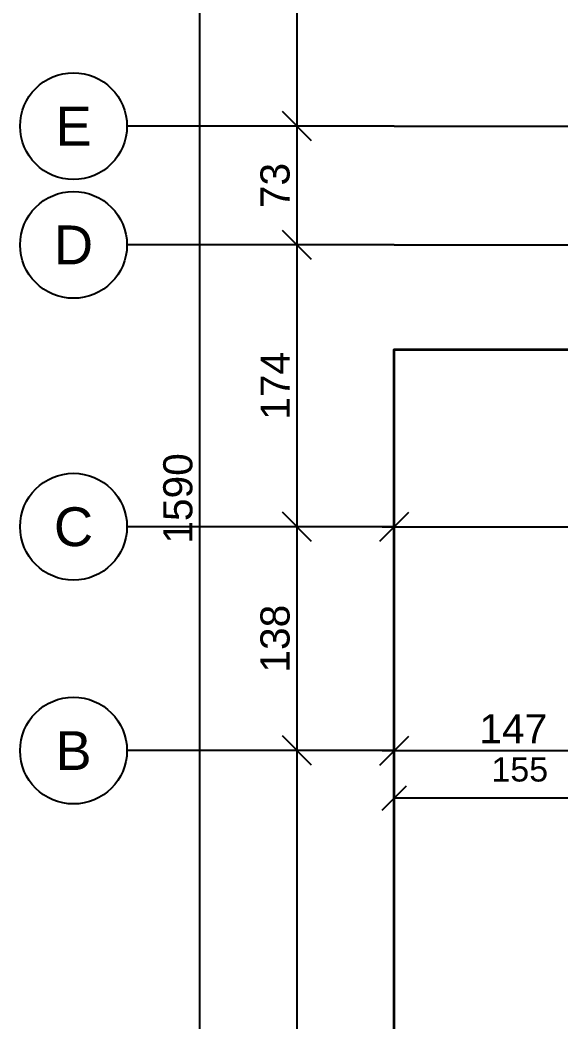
# Model space of a CAD drawing. Header units: millimetres. Extents: x -231 to 4719, y -2977 to 4533.
# Drawn here: x 2688 to 3022, y 449 to 1068 of the extents above; entities that cross this region are included whole.
import ezdxf
from ezdxf.enums import TextEntityAlignment as Align

# ---------------------------------------------------------------- set-up
doc = ezdxf.new("R2010")
doc.units = ezdxf.units.MM
for name, color, linetype in [('FW_AXIS', 7, 'Continuous'), ('FW_DIM', 7, 'Continuous'), ('REB_BOT_MESH_Y_RANGE', 5, 'Continuous')]:
    doc.layers.add(name, color=color, linetype=linetype)
doc.layers.add('SLAB', color=3, linetype='Continuous', lineweight=35)
doc.styles.add('REBAR_TXT', font='arial.ttf')
doc.styles.get("Standard").update_dxf_attribs({"font": 'arial.ttf'})
doc.dimstyles.new('FW_DIM', dxfattribs={"dimtxt": 18, "dimasz": 9, "dimexe": 7.5, "dimexo": 4.5, "dimgap": 4.5, "dimtad": 1, "dimdec": 0, "dimtxsty": 'Standard', "dimtsz": 9, "dimcen": 2.5, "dimdle": 7.5, "dimclrd": 256, "dimclre": 256, "dimclrt": 7, "dimazin": 3, "dimtfac": 1, "dimtmove": 2, "dimatfit": 3})
doc.dimstyles.new('REBAR RANGE', dxfattribs={"dimtxt": 15, "dimasz": 2.5, "dimexe": 0, "dimexo": 0, "dimgap": 10, "dimtad": 1, "dimdec": 0, "dimtxsty": 'Standard', "dimtsz": 7.5, "dimcen": 2.5, "dimse1": 1, "dimse2": 1, "dimclrd": 6, "dimclre": 6, "dimclrt": 7, "dimazin": 3, "dimtfac": 1, "dimtmove": 2, "dimatfit": 3, "dimlwd": 25})

# ---------------------------------------------------------------- blocks, each defined once
blk = doc.blocks.new('_OBLIQUE')
at = {"color": 0, "linetype": 'BYBLOCK'}
blk.add_line((-0.5, -0.5), (0.5, 0.5), dxfattribs=at)
blk = doc.blocks.new('*D497')
at = {"color": 6, "lineweight": 25}
blk.add_line((2919.04, 587.25), (3074.04, 587.25), dxfattribs=at)
at = {"layer": 'Defpoints'}
for p in [(2919.04, 587.25), (2919.04, 587.25), (3074.04, 587.25)]:
    blk.add_point(p, dxfattribs=at)
at = {"layer": 'REB_BOT_MESH_Y_RANGE', "color": 6, "xscale": 15, "yscale": 15}
for p in [(2919.04, 587.25), (3074.04, 587.25)]:
    blk.add_blockref('_OBLIQUE', p, dxfattribs=at)
at = {"layer": 'REB_BOT_MESH_Y_RANGE', "color": 7, "insert": (2996.54, 604.75), "char_height": 15, "attachment_point": 5}
blk.add_mtext('155', dxfattribs=at)
blk = doc.blocks.new('*D498')
at = {"color": 6, "lineweight": 25}
blk.add_line((2919.04, 587.25), (3074.04, 587.25), dxfattribs=at)
at = {"layer": 'Defpoints'}
for p in [(2919.04, 587.25), (2919.04, 587.25), (3074.04, 587.25)]:
    blk.add_point(p, dxfattribs=at)
at = {"layer": 'REB_BOT_MESH_Y_RANGE', "color": 6, "xscale": 15, "yscale": 15}
for p in [(2919.04, 587.25), (3074.04, 587.25)]:
    blk.add_blockref('_OBLIQUE', p, dxfattribs=at)
at = {"layer": 'REB_BOT_MESH_Y_RANGE', "color": 7, "insert": (2996.54, 604.75), "char_height": 15, "attachment_point": 5}
blk.add_mtext('155', dxfattribs=at)
blk = doc.blocks.new('*D547')
for p, q in [((2919.04, 620.98), (2919.04, 623.98)), ((3066.04, 620.98), (3066.04, 623.98)), ((2911.54, 616.48), (3073.54, 616.48))]:
    blk.add_line(p, q)
at = {"layer": 'Defpoints'}
for p in [(2919.04, 616.48), (2919.04, 616.48), (3066.04, 616.48)]:
    blk.add_point(p, dxfattribs=at)
at = {"layer": 'FW_DIM', "xscale": 18, "yscale": 18}
for p in [(2919.04, 616.48), (3066.04, 616.48)]:
    blk.add_blockref('_OBLIQUE', p, dxfattribs=at)
at = {"layer": 'FW_DIM', "color": 7, "insert": (2992.54, 629.98), "char_height": 18, "attachment_point": 5}
blk.add_mtext('147', dxfattribs=at)
blk = doc.blocks.new('*D555')
for p, q in [((2919.04, 759.33), (2919.04, 762.33)), ((3507.05, 759.33), (3507.05, 762.33)), ((2911.54, 754.83), (3514.55, 754.83))]:
    blk.add_line(p, q)
at = {"layer": 'Defpoints'}
for p in [(2919.04, 754.83), (2919.04, 754.83), (3507.05, 754.83)]:
    blk.add_point(p, dxfattribs=at)
at = {"layer": 'FW_DIM', "xscale": 18, "yscale": 18}
for p in [(2919.04, 754.83), (3507.05, 754.83)]:
    blk.add_blockref('_OBLIQUE', p, dxfattribs=at)
at = {"layer": 'FW_DIM', "color": 7, "insert": (3213.05, 768.33), "char_height": 18, "attachment_point": 5}
blk.add_mtext('588', dxfattribs=at)
blk = doc.blocks.new('*D631')
for p, q in [((2859.04, -7.2), (2859.04, 624)), ((2914.54, 616.5), (2851.54, 616.5)), ((2914.54, 0.3), (2851.54, 0.3))]:
    blk.add_line(p, q)
at = {"layer": 'Defpoints'}
for p in [(2919.04, 616.5), (2859.04, 0.3), (2919.04, 0.3)]:
    blk.add_point(p, dxfattribs=at)
at = {"layer": 'FW_DIM', "xscale": 18, "yscale": 18, "rotation": 90}
for p in [(2859.04, 616.5), (2859.04, 0.3)]:
    blk.add_blockref('_OBLIQUE', p, dxfattribs=at)
at = {"layer": 'FW_DIM', "color": 7, "insert": (2845.54, 308.4), "char_height": 18, "attachment_point": 5, "rotation": 90}
blk.add_mtext('616', dxfattribs=at)
blk = doc.blocks.new('*D632')
for p, q in [((2859.04, 609), (2859.04, 762.3)), ((2914.54, 754.8), (2851.54, 754.8)), ((2914.54, 616.5), (2851.54, 616.5))]:
    blk.add_line(p, q)
at = {"layer": 'Defpoints'}
for p in [(2919.04, 754.8), (2859.04, 616.5), (2919.04, 616.5)]:
    blk.add_point(p, dxfattribs=at)
at = {"layer": 'FW_DIM', "xscale": 18, "yscale": 18, "rotation": 90}
for p in [(2859.04, 754.8), (2859.04, 616.5)]:
    blk.add_blockref('_OBLIQUE', p, dxfattribs=at)
at = {"layer": 'FW_DIM', "color": 7, "insert": (2845.54, 685.65), "char_height": 18, "attachment_point": 5, "rotation": 90}
blk.add_mtext('138', dxfattribs=at)
blk = doc.blocks.new('*D633')
for p, q in [((2859.04, 747.3), (2859.04, 936.5)), ((2914.54, 929), (2851.54, 929)), ((2914.54, 754.8), (2851.54, 754.8))]:
    blk.add_line(p, q)
at = {"layer": 'Defpoints'}
for p in [(2919.04, 929), (2859.04, 754.8), (2919.04, 754.8)]:
    blk.add_point(p, dxfattribs=at)
at = {"layer": 'FW_DIM', "xscale": 18, "yscale": 18, "rotation": 90}
for p in [(2859.04, 929), (2859.04, 754.8)]:
    blk.add_blockref('_OBLIQUE', p, dxfattribs=at)
at = {"layer": 'FW_DIM', "color": 7, "insert": (2845.54, 841.9), "char_height": 18, "attachment_point": 5, "rotation": 90}
blk.add_mtext('174', dxfattribs=at)
blk = doc.blocks.new('*D634')
for p, q in [((2859.04, 921.5), (2859.04, 1009.9)), ((2914.54, 1002.4), (2851.54, 1002.4)), ((2914.54, 929), (2851.54, 929))]:
    blk.add_line(p, q)
at = {"layer": 'Defpoints'}
for p in [(2919.04, 1002.4), (2859.04, 929), (2919.04, 929)]:
    blk.add_point(p, dxfattribs=at)
at = {"layer": 'FW_DIM', "xscale": 18, "yscale": 18, "rotation": 90}
for p in [(2859.04, 1002.4), (2859.04, 929)]:
    blk.add_blockref('_OBLIQUE', p, dxfattribs=at)
at = {"layer": 'FW_DIM', "color": 7, "insert": (2845.54, 965.7), "char_height": 18, "attachment_point": 5, "rotation": 90}
blk.add_mtext('73', dxfattribs=at)
blk = doc.blocks.new('*D635')
for p, q in [((2859.04, 994.9), (2859.04, 1242.3)), ((2914.54, 1234.8), (2851.54, 1234.8)), ((2914.54, 1002.4), (2851.54, 1002.4))]:
    blk.add_line(p, q)
at = {"layer": 'Defpoints'}
for p in [(2919.04, 1234.8), (2859.04, 1002.4), (2919.04, 1002.4)]:
    blk.add_point(p, dxfattribs=at)
at = {"layer": 'FW_DIM', "xscale": 18, "yscale": 18, "rotation": 90}
for p in [(2859.04, 1234.8), (2859.04, 1002.4)]:
    blk.add_blockref('_OBLIQUE', p, dxfattribs=at)
at = {"layer": 'FW_DIM', "color": 7, "insert": (2845.54, 1118.6), "char_height": 18, "attachment_point": 5, "rotation": 90}
blk.add_mtext('232', dxfattribs=at)
blk = doc.blocks.new('*D646')
for p, q in [((2799.04, -30.2), (2799.04, 1574.79)), ((2914.54, 1567.29), (2791.54, 1567.29)), ((2914.54, -22.7), (2791.54, -22.7))]:
    blk.add_line(p, q)
at = {"layer": 'Defpoints'}
for p in [(2919.04, 1567.29), (2799.04, -22.7), (2919.04, -22.7)]:
    blk.add_point(p, dxfattribs=at)
at = {"layer": 'FW_DIM', "xscale": 18, "yscale": 18, "rotation": 90}
for p in [(2799.04, 1567.29), (2799.04, -22.7)]:
    blk.add_blockref('_OBLIQUE', p, dxfattribs=at)
at = {"layer": 'FW_DIM', "color": 7, "insert": (2785.54, 772.3), "char_height": 18, "attachment_point": 5, "rotation": 90}
blk.add_mtext('1590', dxfattribs=at)

msp = doc.modelspace()

# ---------------------------------------------------------------- linework, layer by layer
at = {"layer": 'FW_AXIS', "linetype": 'CONTINUOUS'}
for p, q in [((2919.04, 1002.4), (2754.04, 1002.4)), ((2919.04, 929.01), (2754.04, 929.01)), ((2919.04, 754.83), (2754.04, 754.83)), ((2919.04, 616.48), (2754.04, 616.48))]:
    msp.add_line(p, q, dxfattribs=at)
at = {"layer": 'FW_AXIS', "color": 8}
for p, q in [((2919.04, 1002.4), (4488.08, 1002.4)), ((2919.04, 929.01), (4488.08, 929.01)), ((2919.04, 754.83), (4488.08, 754.83)), ((2919.04, 616.48), (4488.08, 616.48))]:
    msp.add_line(p, q, dxfattribs=at)
at = {"layer": 'FW_AXIS'}
for centre in [(2721.04, 1002.4), (2721.04, 929.01), (2721.04, 754.83), (2721.04, 616.48)]:
    msp.add_circle(centre, 33, dxfattribs=at)
at = {"layer": 'SLAB'}
msp.add_lwpolyline([(3386.03, 1567.29), (4286.04, 1567.16), (4286.03, 1469.29), (4488.03, 1469.29), (4488.03, 965.31), (4286.04, 965.31), (4286.04, 579.33), (4488.08, 579.33), (4488.08, 75.3), (4286.04, 75.3), (4286.04, -22.7), (3066.04, 0), (3066.04, 97.95), (2919.04, 97.95), (2919.04, 864.29), (3121.24, 864.29), (3121.24, 902.97), (3273.95, 1159.94), (3184.05, 1159.94), (3184.05, 1469.19), (3386.03, 1469.19), (3386.03, 1567.29)], dxfattribs=at)

# ---------------------------------------------------------------- texts
at = {"layer": 'FW_AXIS', "color": 7, "style": 'REBAR_TXT'}
for s, p in [('E', (2721.04, 1002.4)), ('D', (2721.04, 929.01)), ('C', (2721.04, 754.83)), ('B', (2721.04, 616.48))]:
    msp.add_text(s, height=24, dxfattribs=at).set_placement(p, align=Align.MIDDLE_CENTER)

# ---------------------------------------------------------------- dimensions: what is measured, and where the dimension line sits
at = {"layer": 'FW_DIM'}
for base, p1, p2, picture, middle in [((2799.04, -22.7), (2919.04, -22.7), (2919.04, 1567.29), '*D646', (2785.54, 772.3)), ((2859.04, 1002.4), (2919.04, 1002.4), (2919.04, 1234.8), '*D635', (2845.54, 1118.6)), ((2859.04, 929), (2919.04, 929), (2919.04, 1002.4), '*D634', (2845.54, 965.7)), ((2859.04, 754.8), (2919.04, 754.8), (2919.04, 929), '*D633', (2845.54, 841.9)), ((2859.04, 616.5), (2919.04, 616.5), (2919.04, 754.8), '*D632', (2845.54, 685.65)), ((2859.04, 0.3), (2919.04, 0.3), (2919.04, 616.5), '*D631', (2845.54, 308.4))]:
    dim = msp.add_linear_dim(base=base, p1=p1, p2=p2, angle=90, dimstyle='FW_DIM', dxfattribs=at)
    dim.commit()
    dim.dimension.update_dxf_attribs({"geometry": picture, "text_midpoint": middle})
for base, p1, p2, text, picture, middle in [((2919.04, 754.83), (2919.04, 754.83), (3507.05, 754.83), '588', '*D555', (3213.05, 768.33)), ((2919.04, 616.48), (2919.04, 616.48), (3066.04, 616.48), '147', '*D547', (2992.54, 629.98))]:
    dim = msp.add_linear_dim(base=base, p1=p1, p2=p2, text=text, dimstyle='FW_DIM', override={"dimtmove": 2}, dxfattribs=at)
    dim.commit()
    dim.dimension.update_dxf_attribs({"geometry": picture, "text_midpoint": middle, "dimtype": 160})
at = {"layer": 'REB_BOT_MESH_Y_RANGE'}
for picture in ['*D497', '*D498']:
    dim = msp.add_linear_dim(base=(2919.04, 587.25), p1=(2919.04, 587.25), p2=(3074.04, 587.25), dimstyle='REBAR RANGE', dxfattribs=at)
    dim.commit()
    dim.dimension.update_dxf_attribs({"geometry": picture, "text_midpoint": (2996.54, 604.75)})

doc.saveas('drawing.dxf')
